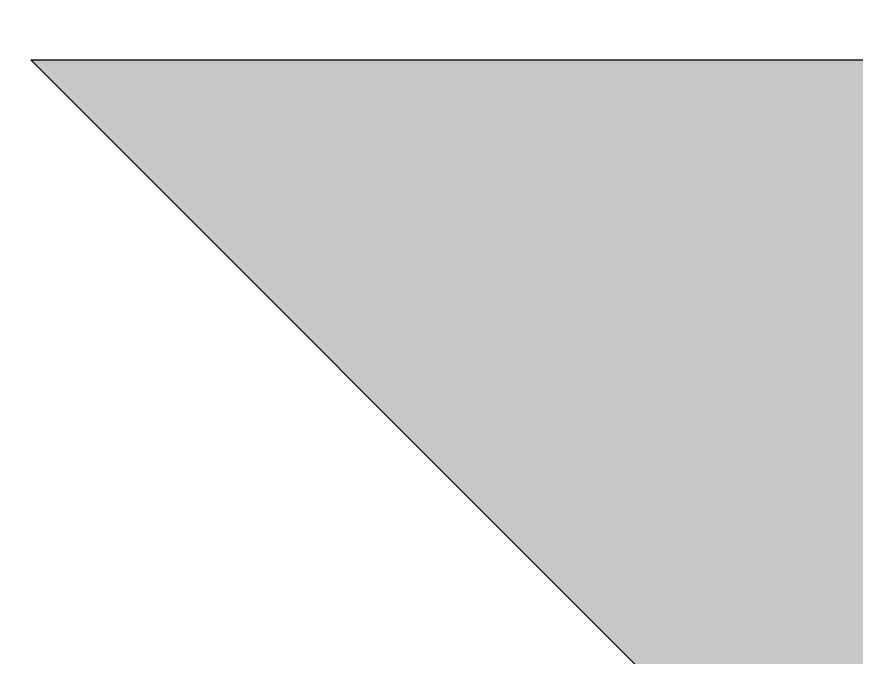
# Model space of a CAD drawing. Extents: x 36903891 to 38126251, y 2073392 to 2924740.
# Drawn here: x 37110548 to 37111160, y 2286808 to 2287275 of the extents above; entities that cross this region are included whole.
import ezdxf
from ezdxf.xclip import XClip

# ---------------------------------------------------------------- set-up
doc = ezdxf.new("R2010")
doc.units = 0
doc.header["$LTSCALE"] = 1000
doc.header["$XCLIPFRAME"] = 0
doc.linetypes.add('CENTER', pattern=[2, 1.25, -0.25, 0.25, -0.25])
doc.linetypes.add('CENTER2', pattern=[28.575, 19.05, -3.175, 3.175, -3.175])
for name, color, linetype in [('#幕墙线-平面', 8, 'Continuous'), ('#轴线', 8, 'CENTER2'), ('A-DIMS-ELEV', 8, 'Continuous'), ('A-GRID', 8, 'CENTER'), ('A-STRS-HRAL', 8, 'Continuous'), ('DIM', 8, 'Continuous'), ('周边建筑', 8, 'Continuous')]:
    doc.layers.add(name, color=color, linetype=linetype)

# ---------------------------------------------------------------- blocks, each defined once
blk = doc.blocks.new('DOTE-11')
at = {"layer": '#轴线'}
for radius, end in [(146600, 183.9998104), (138800, 210.1884172), (130400, 210.3293811), (127950, 210.3740097)]:
    blk.add_arc((36780598.52, 2918657.18), radius, 324.5, end, dxfattribs=at)
blk = doc.blocks.new('FDGFH')
at = {"layer": 'A-GRID'}
blk.add_blockref('DOTE-11', (-36780598.51, -2918657.16), dxfattribs=at)
blk = doc.blocks.new('A$C80b62fe7')
at = {"layer": '#幕墙线-平面'}
for radius, start, end in [(128529.44, 333.5022468, 195.775797), (127529.44, 333.5398507, 195.788397)]:
    blk.add_arc((71051.57, 188867.36), radius, start, end, dxfattribs=at)
blk = doc.blocks.new('DASWQE')
at = {"layer": 'DIM', "ltscale": 10}
blk.add_blockref('A$C80b62fe7', (-71047.04, -188862.98), dxfattribs=at)
blk = doc.blocks.new('A$C216ef243')
at = {"layer": '周边建筑', "ltscale": 5}
blk.add_arc((0, 0), 65000, 322.2636192, 219.1220131, dxfattribs=at)
blk = doc.blocks.new('CXVFG')
at = {"layer": 'A-DIMS-ELEV'}
blk.add_hatch(color=256, dxfattribs=at).paths.add_polyline_path([(39294377.23, 1989825.19), (39293777.23, 1990425.19), (39294977.23, 1990425.19)])
for p, q in [((39294377.23, 1989825.19), (39293777.23, 1990425.19)), ((39293777.23, 1990425.19), (39294977.23, 1990425.19))]:
    blk.add_line(p, q, dxfattribs=at)
at = {"layer": '周边建筑'}
blk.add_circle((39294377.24, 1989825.19), 1000, dxfattribs=at)
blk.add_blockref('A$C216ef243', (39294377.24, 1989825.19), dxfattribs=at)
blk = doc.blocks.new('JUTEWR')
at = {"layer": 'A-STRS-HRAL'}
blk.add_blockref('DASWQE', (36747505.13, 2929436.66), dxfattribs=at)
at = {"layer": 'DIM'}
for name, p in [('FDGFH', (36747509.66, 2929430.52)), ('CXVFG', (-2546867.57, 939615.85))]:
    blk.add_blockref(name, p, dxfattribs=at)

msp = doc.modelspace()

# ---------------------------------------------------------------- block references
at = {"layer": 'DIM'}
ref = msp.add_blockref('JUTEWR', (363648.31, -642797.5), dxfattribs=at)
XClip(ref).set_block_clipping_path([(36540243.0880557299, 2702892.0700622862), (36938694.1744792983, 3117037.741362222)])

doc.saveas('drawing.dxf')
